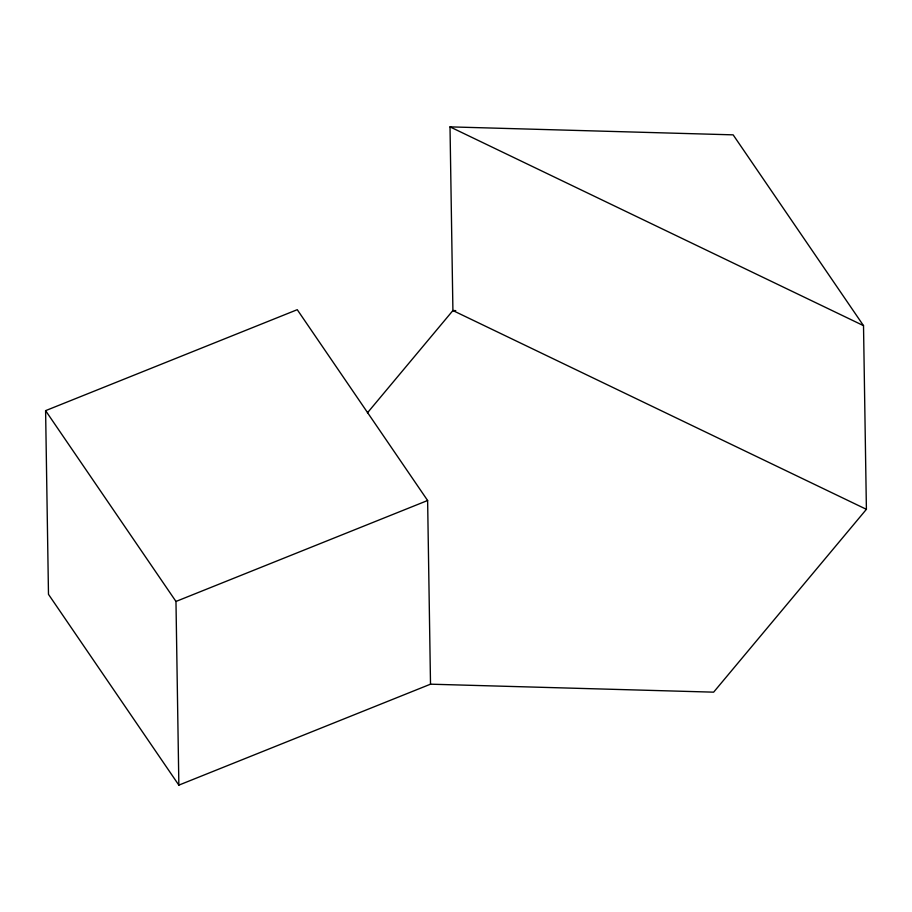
<?xml version="1.0" encoding="UTF-8"?>
<svg xmlns="http://www.w3.org/2000/svg" width="912" height="912" viewBox="0 0 912 912"><rect width="100%" height="100%" fill="white"/><g stroke="black" fill="none" stroke-linecap="round" stroke-linejoin="round"><path stroke-width="1.37" d="M367.433 412.84L452.911 310.547L450.015 126.871L733.145 134.851L863.516 325.652L866.4 509.329L713.64 692.162L430.51 684.182L178.855 785.129L48.484 594.328L45.6 410.651L297.255 309.692L427.625 500.506L430.51 684.182M178.855 785.129L175.97 601.453L427.625 500.506M455.749 310.627L452.911 310.547L866.4 509.329M450.015 126.871L863.516 325.652M45.6 410.651L175.97 601.453"/></g></svg>
